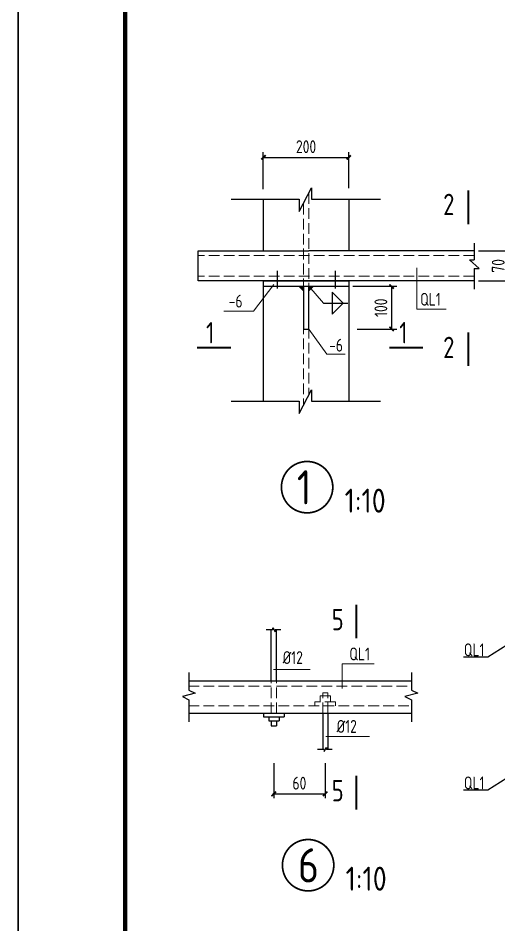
# Model space of a CAD drawing. Header units: millimetres. Extents: x 865974 to 875117, y 41124 to 44891.
# Drawn here: x 869813.5 to 869925.7, y 41323.9 to 41535.7 of the extents above; entities that cross this region are included whole.
import ezdxf

# ---------------------------------------------------------------- set-up
doc = ezdxf.new("R2010")
doc.units = ezdxf.units.MM
doc.header["$LTSCALE"] = 1000
doc.header["$MEASUREMENT"] = 0
doc.linetypes.add('DASH', pattern=[0.35, 0.25, -0.1])
for name, color, linetype, lineweight in [('1', 4, 'Continuous', 70), ('D3', 62, 'Continuous', 9), ('LZ', 64, 'Continuous', 9), ('数字', 3, 'Continuous', 9)]:
    doc.layers.add(name, color=color, linetype=linetype, lineweight=lineweight)
for name, color, linetype in [('D1', 112, 'Continuous'), ('D2', 6, 'Continuous'), ('DIM', 7, 'Continuous'), ('GJ', 6, 'Continuous'), ('PUB_DIM', 3, 'Continuous'), ('THIN', 7, 'Continuous'), ('文字', 7, 'Continuous')]:
    doc.layers.add(name, color=color, linetype=linetype)
doc.styles.add('GBHZ', font='gbenor.shx', dxfattribs={"width": 0.9, "bigfont": 'gbcbig.shx'})
doc.dimstyles.new('100', dxfattribs={"dimscale": 0, "dimtxt": 3, "dimasz": 0.01, "dimexe": 1, "dimexo": 2, "dimgap": 1, "dimtad": 1, "dimdec": 0, "dimlfac": 100, "dimdsep": 46, "dimtxsty": 'GBHZ', "dimblk": 'JT', "dimcen": -2.5, "dimclrd": 7, "dimclre": 7, "dimclrt": 7, "dimadec": 0, "dimazin": 0, "dimtfac": 1, "dimtdec": 0, "dimtix": 1, "dimtmove": 2, "dimatfit": 3, "dimldrblk": 'JT', "dimfxl": 0, "dimtolj": 1, "dimlwd": -1, "dimlwe": -1, "dimarcsym": 0})
doc.dimstyles.new('Y10', dxfattribs={"dimscale": 0, "dimtxt": 3, "dimasz": 0.01, "dimexe": 1.2, "dimexo": 1, "dimgap": 1, "dimtad": 1, "dimdec": 0, "dimlfac": 10, "dimzin": 0, "dimdsep": 46, "dimtxsty": 'GBHZ', "dimblk1": 'DX', "dimblk2": 'DX', "dimsah": 1, "dimcen": 0.09, "dimdle": 1, "dimadec": 0, "dimazin": 0, "dimtfac": 1, "dimtdec": 0, "dimtix": 1, "dimtmove": 2, "dimatfit": 3, "dimldrblk": 'DX', "dimfxl": 0, "dimtolj": 1, "dimtzin": 0, "dimarcsym": 0})

# ---------------------------------------------------------------- blocks, each defined once
blk = doc.blocks.new('DX')
at = {"color": 0, "linetype": 'ByBlock', "const_width": 40}
blk.add_lwpolyline([(-54, -51), (46, 49)], dxfattribs=at)
blk = doc.blocks.new('*D220')
at = {"layer": 'Defpoints', "color": 0, "linetype": 'ByBlock', "transparency": 16777216}
for p in [(869890.71, 41503.19), (869870.71, 41494.75), (869890.71, 41494.97)]:
    blk.add_point(p, dxfattribs=at)
at = {"layer": 'DIM', "color": 0, "linetype": 'ByBlock', "lineweight": -2, "transparency": 16777216}
for p, q in [((869870.71, 41495.75), (869870.71, 41504.39)), ((869870.72, 41503.19), (869890.7, 41503.19)), ((869890.71, 41495.97), (869890.71, 41504.39))]:
    blk.add_line(p, q, dxfattribs=at)
at = {"layer": 'DIM', "color": 0, "linetype": 'ByBlock', "lineweight": -2, "transparency": 16777216, "xscale": 0.01, "yscale": 0.01, "zscale": 0.01, "rotation": 180}
blk.add_blockref('DX', (869870.71, 41503.19), dxfattribs=at)
at = {"layer": 'DIM', "color": 0, "linetype": 'ByBlock', "lineweight": -2, "transparency": 16777216, "xscale": 0.01, "yscale": 0.01, "zscale": 0.01}
blk.add_blockref('DX', (869890.71, 41503.19), dxfattribs=at)
at = {"layer": 'DIM', "color": 0, "linetype": 'ByBlock', "transparency": 16777216, "insert": (869880.71, 41505.69), "char_height": 3, "attachment_point": 5, "style": 'GBHZ'}
blk.add_mtext('\\A1;200', dxfattribs=at)
blk = doc.blocks.new('*D221')
at = {"layer": 'Defpoints', "color": 0, "linetype": 'ByBlock', "transparency": 16777216}
for p in [(869890.63, 41473.07), (869891.63, 41463.07), (869900.68, 41463.07)]:
    blk.add_point(p, dxfattribs=at)
at = {"layer": 'DIM', "color": 0, "linetype": 'ByBlock', "lineweight": -2, "transparency": 16777216}
for p, q in [((869891.63, 41473.07), (869901.88, 41473.07)), ((869900.68, 41473.06), (869900.68, 41463.08)), ((869892.63, 41463.07), (869901.88, 41463.07))]:
    blk.add_line(p, q, dxfattribs=at)
at = {"layer": 'DIM', "color": 0, "linetype": 'ByBlock', "lineweight": -2, "transparency": 16777216, "xscale": 0.01, "yscale": 0.01, "zscale": 0.01}
for p, rotation in [((869900.68, 41473.07), 90), ((869900.68, 41463.07), 270)]:
    blk.add_blockref('DX', p, dxfattribs=dict(at, rotation=rotation))
at = {"layer": 'DIM', "color": 0, "linetype": 'ByBlock', "transparency": 16777216, "insert": (869898.18, 41468.07), "char_height": 3, "attachment_point": 5, "rotation": 90, "style": 'GBHZ'}
blk.add_mtext('\\A1;100', dxfattribs=at)
blk = doc.blocks.new('*D222')
at = {"layer": 'Defpoints', "color": 0, "linetype": 'ByBlock', "transparency": 16777216}
for p in [(869919.99, 41481.35), (869919.99, 41474.36), (869928.09, 41474.36)]:
    blk.add_point(p, dxfattribs=at)
at = {"layer": 'DIM', "color": 0, "linetype": 'ByBlock', "lineweight": -2, "transparency": 16777216}
for p, q in [((869920.99, 41481.35), (869929.29, 41481.35)), ((869928.09, 41481.34), (869928.09, 41474.37)), ((869920.99, 41474.36), (869929.29, 41474.36))]:
    blk.add_line(p, q, dxfattribs=at)
at = {"layer": 'DIM', "color": 0, "linetype": 'ByBlock', "lineweight": -2, "transparency": 16777216, "xscale": 0.01, "yscale": 0.01, "zscale": 0.01}
for p, rotation in [((869928.09, 41481.35), 90), ((869928.09, 41474.36), 270)]:
    blk.add_blockref('DX', p, dxfattribs=dict(at, rotation=rotation))
at = {"layer": 'DIM', "color": 0, "linetype": 'ByBlock', "transparency": 16777216, "insert": (869925.59, 41477.85), "char_height": 3, "attachment_point": 5, "rotation": 90, "style": 'GBHZ'}
blk.add_mtext('\\A1;70', dxfattribs=at)
blk = doc.blocks.new('JT')
at = {"color": 3}
blk.add_line((-20, 0), (20, 0), dxfattribs=at)
at = {"color": 3, "const_width": 40}
blk.add_lwpolyline([(-53, -53), (53, 53)], dxfattribs=at)
blk = doc.blocks.new('*D209')
at = {"layer": 'Defpoints', "color": 0, "linetype": 'ByBlock', "transparency": 16777216}
for p in [(869873.15, 41363.67), (869885.15, 41363.67), (869885.15, 41354.5)]:
    blk.add_point(p, dxfattribs=at)
at = {"layer": 'DIM', "color": 7, "linetype": 'ByBlock', "transparency": 16777216}
for p, q in [((869873.15, 41361.67), (869873.15, 41353.5)), ((869885.15, 41361.67), (869885.15, 41353.5)), ((869873.16, 41354.5), (869885.14, 41354.5))]:
    blk.add_line(p, q, dxfattribs=at)
at = {"layer": 'DIM', "color": 7, "linetype": 'ByBlock', "transparency": 16777216, "xscale": 0.01, "yscale": 0.01, "zscale": 0.01, "rotation": 180}
blk.add_blockref('JT', (869873.15, 41354.5), dxfattribs=at)
at = {"layer": 'DIM', "color": 7, "linetype": 'ByBlock', "transparency": 16777216, "xscale": 0.01, "yscale": 0.01, "zscale": 0.01}
blk.add_blockref('JT', (869885.15, 41354.5), dxfattribs=at)
at = {"layer": 'DIM', "color": 7, "linetype": 'ByBlock', "transparency": 16777216, "insert": (869879.15, 41357), "char_height": 3, "attachment_point": 5, "style": 'GBHZ'}
blk.add_mtext('\\A1;60', dxfattribs=at)

msp = doc.modelspace()

# ---------------------------------------------------------------- linework, layer by layer
for p, q in [((869813.459, 41123.604), (869813.459, 41717.604)), ((869813.459, 41717.604), (869813.459, 41123.604))]:
    msp.add_line(p, q)
at = {"color": 251}
for p, q in [((869929.071, 41390.215, 1.667), (869923.194, 41386.461, -1.667)), ((869923.194, 41386.461, -1.667), (869917.507, 41386.461, -1.667)), ((869929.071, 41359.126, 1.667), (869923.194, 41355.372, -1.667)), ((869923.194, 41355.372, -1.667), (869917.507, 41355.372, -1.667))]:
    msp.add_line(p, q, dxfattribs=at)
at = {"color": 0, "const_width": 1}
msp.add_lwpolyline([(870644.459, 41133.604), (869838.459, 41133.604), (869838.459, 41707.604), (870644.459, 41707.604)], close=True, dxfattribs=at)
at = {"linetype": 'ByBlock', "ltscale": 0.5, "const_width": 0.4}
for points in [[(869874.948, 41426.149, 1), (869886.948, 41426.149, 1)], [(869875.184, 41337.835, 1), (869887.184, 41337.835, 1)]]:
    msp.add_lwpolyline(points, format="xyb", close=True, dxfattribs=at)
at = {"layer": '1', "const_width": 0.48}
for points in [[(869918.634, 41495.481), (869918.634, 41487.559)], [(869918.634, 41462.359), (869918.634, 41454.437)], [(869855.258, 41458.758), (869863.181, 41458.758)], [(869900.124, 41458.758), (869908.046, 41458.758)]]:
    msp.add_lwpolyline(points, dxfattribs=at)
at = {"layer": '1', "color": 2, "const_width": 0.48}
for points in [[(869892.457, 41390.82), (869892.457, 41398.742)], [(869892.457, 41350.85), (869892.457, 41358.772)]]:
    msp.add_lwpolyline(points, dxfattribs=at)
at = {"layer": 'D1'}
for p, q in [((869879.107, 41490.514), (869881.983, 41496.064)), ((869881.983, 41496.064), (869881.983, 41493.447)), ((869863.181, 41493.447), (869879.107, 41493.447)), ((869879.107, 41493.447), (869879.107, 41490.514)), ((869881.983, 41493.447), (869898.09, 41493.447)), ((869919.993, 41483.174), (869919.993, 41479.245)), ((869921.117, 41477.264), (869918.869, 41479.245)), ((869918.869, 41479.245), (869919.993, 41479.245)), ((869919.993, 41477.264), (869919.993, 41472.429)), ((869919.993, 41477.264), (869921.117, 41477.264)), ((869886.835, 41471.679), (869886.835, 41466.541)), ((869886.835, 41471.679), (869889.404, 41469.11)), ((869884.805, 41469.11), (869890.486, 41469.11)), ((869886.835, 41466.541), (869889.404, 41469.11)), ((869879.107, 41443.328), (869881.983, 41448.878)), ((869881.983, 41448.878), (869881.983, 41446.26)), ((869863.181, 41446.26), (869879.107, 41446.26)), ((869879.107, 41446.26), (869879.107, 41443.328)), ((869881.983, 41446.26), (869898.09, 41446.26))]:
    msp.add_line(p, q, dxfattribs=at)
at = {"layer": 'D1', "color": 251}
for p, q in [((869872.913, 41392.815), (869871.35, 41392.815)), ((869872.913, 41392.815), (869872.913, 41393.296)), ((869872.913, 41393.296), (869873.514, 41392.334)), ((869874.836, 41392.815), (869873.514, 41392.815)), ((869873.514, 41392.334), (869873.514, 41392.815)), ((869884.914, 41364.854), (869883.351, 41364.854)), ((869884.914, 41364.374), (869885.515, 41365.335)), ((869884.914, 41364.854), (869884.914, 41364.374)), ((869885.515, 41365.335), (869885.515, 41364.854)), ((869886.837, 41364.854), (869885.515, 41364.854))]:
    msp.add_line(p, q, dxfattribs=at)
at = {"layer": 'D2'}
for p, q in [((869870.711, 41493.447), (869870.711, 41481.354)), ((869890.711, 41493.447), (869890.711, 41481.354)), ((869855.508, 41481.354), (869881.353, 41481.354)), ((869919.993, 41481.354), (869881.353, 41481.354)), ((869919.993, 41474.356), (869855.508, 41474.356)), ((869870.711, 41474.356), (869870.711, 41473.071)), ((869870.711, 41474.356), (869890.711, 41474.356)), ((869870.711, 41474.356), (869870.711, 41446.26)), ((869870.711, 41473.071), (869890.711, 41473.071)), ((869880.069, 41473.071), (869880.069, 41463.068)), ((869881.353, 41463.068), (869881.353, 41473.071)), ((869890.711, 41474.356), (869890.711, 41473.071)), ((869890.711, 41474.356), (869890.711, 41446.26)), ((869880.069, 41463.068), (869881.353, 41463.068)), ((869872.589, 41380.872), (869872.589, 41392.815)), ((869873.791, 41380.872), (869873.791, 41392.815)), ((869853.248, 41380.872), (869872.589, 41380.872)), ((869853.248, 41380.872), (869872.589, 41380.872)), ((869872.589, 41380.872), (869905.295, 41380.872)), ((869873.791, 41380.872), (869905.295, 41380.872)), ((869853.248, 41373.37), (869905.295, 41373.37)), ((869870.786, 41373.37), (869870.786, 41372.468)), ((869875.594, 41373.37), (869875.594, 41372.468)), ((869884.59, 41373.37), (869884.59, 41364.854)), ((869885.792, 41373.37), (869885.792, 41364.854)), ((869870.786, 41372.468), (869875.594, 41372.468)), ((869871.988, 41372.468), (869871.988, 41371.566)), ((869871.988, 41371.566), (869874.392, 41371.566)), ((869872.589, 41371.566), (869872.589, 41370.364)), ((869873.791, 41371.566), (869873.791, 41370.364)), ((869874.392, 41372.468), (869874.392, 41371.566)), ((869872.589, 41370.364), (869873.791, 41370.364))]:
    msp.add_line(p, q, dxfattribs=at)
at = {"layer": 'D2', "linetype": 'Continuous'}
for p, q in [((869873.93, 41476.676), (869873.93, 41472.536)), ((869887.492, 41476.676), (869887.492, 41472.536))]:
    msp.add_line(p, q, dxfattribs=at)
at = {"layer": 'D3'}
for p, q in [((869906.548, 41467.76), (869906.548, 41477.425)), ((869873.181, 41473.499), (869868.419, 41467.274)), ((869878.998, 41473.071), (869880.069, 41472)), ((869881.353, 41473.071), (869884.805, 41469.11)), ((869882.424, 41473.071), (869881.353, 41472)), ((869868.419, 41467.274), (869861.465, 41467.274)), ((869906.548, 41467.76), (869913.396, 41467.76)), ((869881.353, 41463.068), (869885.52, 41457.255)), ((869885.52, 41457.255), (869889.858, 41457.255))]:
    msp.add_line(p, q, dxfattribs=at)
at = {"layer": 'D3', "color": 251}
for p, q in [((869889.175, 41384.902), (869889.175, 41379.086)), ((869889.175, 41384.902), (869896.637, 41384.902)), ((869873.092, 41383.54), (869881.691, 41383.54)), ((869885.334, 41367.941), (869895.514, 41367.941))]:
    msp.add_line(p, q, dxfattribs=at)
at = {"layer": 'D3'}
for points in [[(869878.998, 41473.071), (869880.069, 41473.071), (869880.069, 41472), (869880.069, 41473.071)], [(869882.424, 41473.071), (869881.353, 41473.071), (869881.353, 41472), (869881.353, 41473.071)]]:
    msp.add_solid(points, dxfattribs=at)
at = {"layer": 'GJ', "linetype": 'Continuous'}
msp.add_line((869855.508, 41474.356), (869855.508, 41481.354), dxfattribs=at)
at = {"layer": 'LZ', "linetype": 'DASH', "ltscale": 0.01}
for p, q in [((869881.353, 41494.849), (869881.353, 41447.663)), ((869880.069, 41492.37), (869880.069, 41445.184)), ((869919.993, 41480.284), (869855.508, 41480.284)), ((869919.993, 41475.426), (869855.508, 41475.426))]:
    msp.add_line(p, q, dxfattribs=at)
at = {"layer": 'LZ', "color": 251, "linetype": 'DASH', "ltscale": 0.01}
for p, q in [((869853.248, 41379.67), (869872.589, 41379.67)), ((869872.589, 41373.37), (869872.589, 41380.872)), ((869873.791, 41373.37), (869873.791, 41380.872)), ((869873.791, 41379.67), (869905.295, 41379.67)), ((869884.59, 41373.37), (869884.59, 41378.078)), ((869885.792, 41378.078), (869884.59, 41378.078)), ((869885.792, 41373.37), (869885.792, 41378.078)), ((869887.595, 41375.974), (869882.787, 41375.974)), ((869882.787, 41375.072), (869882.787, 41375.974)), ((869883.989, 41375.974), (869883.989, 41377.376)), ((869886.393, 41377.376), (869883.989, 41377.376)), ((869886.393, 41375.974), (869886.393, 41377.376)), ((869887.595, 41375.072), (869887.595, 41375.974)), ((869853.248, 41375.072), (869905.295, 41375.072))]:
    msp.add_line(p, q, dxfattribs=at)
at = {"layer": 'THIN'}
for p, q in [((869853.341, 41382.872), (869853.341, 41378.746)), ((869905.295, 41382.872), (869905.295, 41378.746)), ((869854.841, 41377.996), (869851.841, 41377.246)), ((869853.341, 41378.746), (869854.841, 41377.996)), ((869906.795, 41377.996), (869903.795, 41377.246)), ((869905.295, 41378.746), (869906.795, 41377.996)), ((869851.841, 41377.246), (869853.341, 41376.496)), ((869853.341, 41376.496), (869853.341, 41371.37)), ((869903.795, 41377.246), (869905.295, 41376.496)), ((869905.295, 41376.496), (869905.295, 41371.37))]:
    msp.add_line(p, q, dxfattribs=at)

# ---------------------------------------------------------------- texts
at = {"layer": 'PUB_DIM', "style": 'GBHZ', "width": 0.9}
for s, p in [('2', (869912.732, 41489.704)), ('1', (869857.35, 41459.733)), ('1', (869902.468, 41459.733)), ('2', (869912.732, 41456.293)), ('5', (869886.707, 41392.719)), ('5', (869886.707, 41352.75))]:
    msp.add_text(s, height=5, dxfattribs=at).set_placement(p)
at = {"layer": '数字', "style": 'GBHZ', "width": 0.9}
for s, p in [('-6', (869862.638, 41468.112)), ('QL1', (869907.345, 41468.549)), ('-6', (869886.102, 41457.82)), ('QL1', (869890.814, 41385.691)), ('QL1', (869917.556, 41386.654, -1.667)), ('%%C12', (869875.256, 41384.842)), ('%%C12', (869887.858, 41368.762)), ('QL1', (869917.556, 41355.565, -1.667))]:
    msp.add_text(s, height=3, dxfattribs=at).set_placement(p)
at = {"layer": '文字', "color": 6, "style": 'GBHZ'}
for s, height, p in [('1', 8, (869878.553, 41422.116)), ('1:10', 5.6, (869889.715, 41420.197, -0.009)), ('6', 8, (869878.789, 41333.801)), ('1:10', 5.6, (869889.95, 41331.883, -0.009))]:
    msp.add_text(s, height=height, dxfattribs=at).set_placement(p)

# ---------------------------------------------------------------- dimensions: what is measured, and where the dimension line sits
at = {"layer": 'DIM', "linetype": 'ByBlock'}
dim = msp.add_linear_dim(base=(869890.711, 41503.188), p1=(869870.711, 41494.755), p2=(869890.711, 41494.969), dimstyle='Y10', override={"dimscale": 1}, dxfattribs=at)
dim.commit()
dim.dimension.update_dxf_attribs({"geometry": '*D220', "text_midpoint": (869880.711, 41505.688)})
for base, p1, p2, picture, middle in [((869928.093, 41474.356), (869919.993, 41481.354), (869919.993, 41474.356), '*D222', (869925.593, 41477.855)), ((869900.679, 41463.068), (869890.632, 41473.071), (869891.632, 41463.068), '*D221', (869898.179, 41468.07))]:
    dim = msp.add_linear_dim(base=base, p1=p1, p2=p2, angle=270, dimstyle='Y10', override={"dimscale": 1}, dxfattribs=at)
    dim.commit()
    dim.dimension.update_dxf_attribs({"geometry": picture, "text_midpoint": middle})
at = {"layer": 'DIM', "color": 4, "linetype": 'ByBlock'}
dim = msp.add_linear_dim(base=(869885.154, 41354.499), p1=(869873.153, 41363.671), p2=(869885.154, 41363.671), dimstyle='100', override={"dimscale": 1, "dimlfac": 5}, dxfattribs=at)
dim.commit()
dim.dimension.update_dxf_attribs({"geometry": '*D209', "text_midpoint": (869879.154, 41356.999)})

doc.saveas('drawing.dxf')
